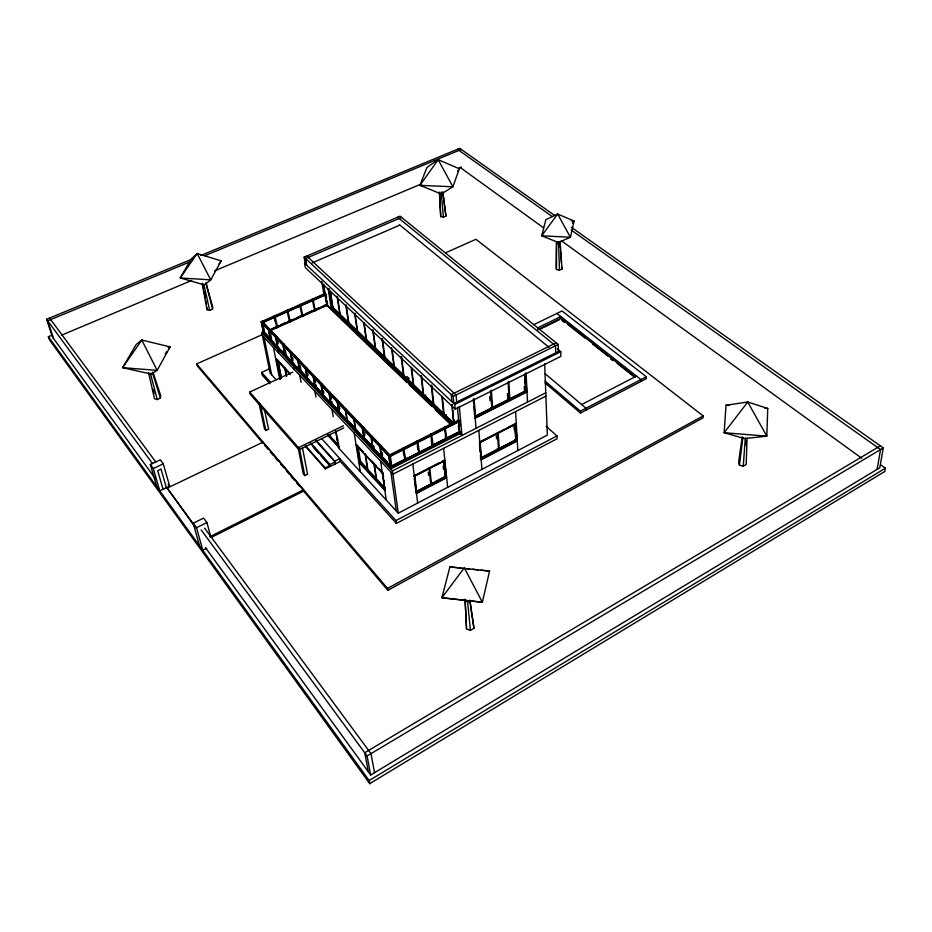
<?xml version="1.0" encoding="UTF-8"?>
<svg xmlns="http://www.w3.org/2000/svg" width="932" height="932" viewBox="0 0 932 932"><rect width="100%" height="100%" fill="white"/><g stroke="black" fill="none" stroke-linecap="round" stroke-linejoin="round"><path stroke-width="1.4" d="M556.497 269.523L556.532 242.53L558.14 241.784L559.992 242.18L560.249 243.322L562.054 268.975L559.48 270.187L556.497 269.523L556.101 267.659L556.532 242.53M640.913 381.479L640.948 379.592L556.882 313.455M533.687 324.685L562.054 310.95L646.33 376.784L646.284 378.672L580.45 413.062L545.127 382.97M744.54 438.588L724.152 432.728L726.016 405.28L747.744 401.995L767.735 408.461L766.815 436.164L745.938 438.436M747.08 438.215L746.171 464.52L743.258 466.186L739.449 465.161L738.563 462.47L742.175 437.003M746.089 445.007L746.287 440.789M445.484 252.875L475.926 239.291L703.171 415.94L703.066 417.851L387.84 590.317L302.341 489.638M743.258 466.186L745.309 437.854M212.543 309.144L212.764 307.199L205.937 282.827L212.543 309.144L209.653 310.391L206.997 309.692L202.326 284.353L203.98 284.784L205.786 284.015M206.997 309.692L207.242 307.746M739.449 465.161L742.932 437.225M148.596 372.707L154.444 398.71L157.252 399.56L160.421 398.139L160.77 395.855L152.988 372.264M877.094 469.367L880.554 449.562L571.223 230.041M571.269 227.222L883.28 447.931L879.796 467.736L370.68 775.005L205.436 547.585M880.682 464.812L885.4 468.214L884.817 471.464L369.748 783.661L49.349 339.621L48.382 336.708L52.402 335.019M489.568 571.083L482.357 602.247L441.885 597.75L449.935 566.889L489.568 571.083L481.075 570.186M439.962 193.437L419.924 185.34L426.938 167.422L438.203 159.687L459.348 168.762L452.894 186.796L441.29 193.984M221.187 260.855L210.737 279.856L204.434 284.901L180.237 277.969L191.165 259.096L197.176 253.527L221.187 260.855L218.787 264.292M165.185 353.985L166.828 351.62M168.471 349.255L170.125 346.902L141.792 340.04L136.212 344.409L122.616 367.686L151.194 374.047L157.135 370.365L170.125 346.902L167.294 346.692M457.705 171.057L459.348 168.762M572.446 223.307L574.1 221.047L557.616 214.022L545.837 219.672L541.713 235.784L558.373 242.506L570.407 237.264L574.1 221.047L571.269 220.907M369.748 783.661L369.154 780.55L885.4 468.214M370.68 775.005L367.08 755.957L883.28 447.931M880.344 445.857L364.738 752.753L368.361 771.812M465.033 599.113L466.548 629.018L470.415 630.358L473.945 628.331L469.868 600.068M466.548 629.018L465.219 601.187L467.643 602.002L469.868 600.744L473.945 628.331M387.84 590.317L387.549 588.418L703.171 415.94M339.994 461.095L396.391 523.411L557.056 438.751L556.975 435.896L546.105 426.262M396.391 523.411L395.995 520.569L556.975 435.896M335.625 430.84L338.526 447.873L398.29 513.194L547.34 435.093L544.684 363.876M415.73 491.805L445.158 476.508M480.376 458.195L515.745 439.811L515.105 428.708M415.87 491.956L433.788 482.648M436.351 481.308L445.31 476.648L443.574 461.235M480.528 458.334L515.897 439.951L515.256 428.848M416.033 492.445L446.242 476.73M480.737 458.789L516.841 440.009M416.115 493.086L446.312 477.37L444.517 460.07L441.966 461.375M416.476 493.471L446.673 477.755M481.168 459.791L517.272 440.999M580.45 413.062L580.415 411.163L646.33 376.784M581.65 404.546L636.474 376.062M413.959 475.786L439.415 462.691M479.398 442.118L504.573 429.174M507.09 427.881L515.897 423.349L516.876 440.65L480.796 459.429L480.446 455.096M414.321 476.17L444.89 460.443M479.782 442.49L516.293 423.699M414.041 476.45L444.576 460.723M479.456 442.782L515.944 424.002M545.884 396.135L392.908 474.213L262.475 335.741M390.834 466.373L407.645 457.833M433.52 444.704L458.09 432.238M459.569 431.761L390.683 466.827L263.756 332.689L264.478 332.363M459.732 431.865L391.137 466.699L390.601 464.066M391.393 467.445L459.895 432.064L460.117 433.601L390.939 468.761L263.372 333.062L390.823 467.864L460.408 432.518M398.29 513.194L392.454 470.87L545.768 392.791M475.856 416.091L525.613 390.951L475.693 415.94M474.784 417.152L526.592 390.974M474.842 417.827L526.627 391.65L525.718 373.068M475.227 418.2L527.023 391.999M382.493 457.216L381.444 457.752L379.743 445.962L380.804 445.438M382.97 457.728L381.922 458.253L380.233 446.475L381.281 445.95L381.666 448.56M388.982 455.643L390.042 455.119L390.159 455.911M389.564 456.109L402.344 449.655M404.907 448.374L418.969 441.279M433.031 434.195L439.426 430.968M449.655 425.819L458.614 421.311M206.578 548.365L202.745 550.299L196.547 527.698L193.25 523.202L203.619 518.087L206.939 522.549L210.83 537.17M389.692 456.237L430.607 435.617M433.17 434.324L443.399 429.174M445.962 427.881L458.742 421.439M459.022 421.695L458.264 420.25L459.022 421.695L389.949 456.517L369.06 433.823M209.828 536.727L303.354 489.882L262.847 442.234L167.201 488.123L195.615 527.768M366.369 467.829L360.696 461.328M211.459 537.321L303.599 491.129L303.354 489.882M455.247 409.125L454.804 404.43L304.578 263.197L305.335 267.624L455.247 409.125L560.889 356.362L560.761 351.679L557.394 348.929M446.23 414.6L444.238 415.59L442.339 396.822M335.334 463.903L334.844 461.095L339.807 458.626L340.285 461.433L325.361 468.866L305.475 446.405M320.853 455.725L330.359 466.373L330.021 464.509L335.007 462.027L315.913 440.813M325.361 468.866L325.198 467.922L330.184 465.441L310.216 443.084M454.804 404.43L560.761 351.679M365.519 439.298L364.482 439.811L362.688 428.091L363.736 427.578M371.961 436.188L370.913 436.7L372.66 448.455M558.198 344.444L558.408 351.515L453.837 403.521L453.173 396.415L558.198 344.444L400.061 216.166L304.158 257.197L305.3 263.873M372.439 436.689L371.39 437.201L373.126 448.956L374.163 448.432L373.779 445.822M196.547 527.698L206.939 522.549M298.042 447.267L303.25 473.84L304.787 475.623L307.56 474.248L302.422 447.663M556.171 342.79L451.239 394.62L451.915 401.715M365.053 438.809L364.016 439.322L362.222 427.602L363.259 427.089M425.761 395.017L423.792 395.983L421.532 375.911M356.548 429.827L355.523 430.328L353.671 418.643L354.708 418.142M357.003 430.304L355.977 430.817L354.137 419.132L355.174 418.619L355.581 421.217M538.976 329.683L559.596 319.641M292.858 372.066L249.683 392.034L298.508 447.616L343.43 425.738M249.683 392.034L250.149 394.166L298.927 449.783L343.78 427.905M537.589 327.854L560.819 316.565L560.878 318.406L537.659 329.695M348.184 420.996L347.158 421.497L345.271 409.835L346.308 409.346M348.638 421.474L347.613 421.963L345.725 410.313L346.751 409.812L347.17 412.41M339.959 412.305L338.945 412.794L337.011 401.179L338.036 400.69M340.401 412.771L339.376 413.26L337.454 401.645L338.479 401.156M169.636 486.155L159.791 490.873L153.279 468.551L150.32 464.497L160.292 459.814L163.286 463.833L169.636 486.155L168.144 484.127M258.875 402.671L264.502 428.895L265.911 430.526L268.602 429.244L264.502 409.917M331.862 403.766L330.848 404.243L328.88 392.663L329.893 392.174M323.905 395.354L322.891 395.832L320.876 384.275L321.889 383.798M330.336 392.64L329.311 393.118L331.291 404.709L332.305 404.22L331.862 401.645M324.324 395.809L323.322 396.286L321.307 384.73L322.321 384.252L322.996 388.108M316.03 384.963L316.484 387.526L315.482 387.992L313.432 376.47L314.445 376.004L315.575 382.4M153.279 468.551L163.286 463.833M314.014 375.561L313.012 376.027L315.063 387.549L316.484 387.526M308.352 378.928L307.35 379.394L305.265 367.919L306.267 367.453M308.76 379.371L307.77 379.837L305.684 368.35L306.686 367.884L307.141 370.435M300.756 370.913L299.766 371.379L297.646 359.927L298.636 359.472M556.788 243.66L560.249 243.322M269.965 383.739L262.183 375.153L261.612 372.416L269.523 368.792M293.289 363.026L292.298 363.48L290.143 352.063L291.134 351.609M293.685 363.445L292.706 363.899L290.539 352.482L291.53 352.04L292.077 354.882M285.926 355.255L284.947 355.698L282.757 344.327L283.736 343.873M276.454 336.266L275.476 336.697L277.701 348.044M271.55 340.063L270.571 340.506L268.323 329.194L269.29 328.763M271.923 340.471L270.956 340.914L268.707 329.602L269.674 329.171L271.643 339.062M269.313 330.138L327.109 304.519L325.385 294.465M264.513 332.642L263.558 333.073L261.263 321.808L262.23 321.377L390.298 455.375L391.871 467.34M269.546 330.382L327.225 304.589L327.33 305.183M263.861 333.225L264.583 332.899M263.931 333.47L264.898 333.05M270.967 330.336L327.749 305.09L326.852 304.275L324.231 305.44M262.871 443.166L197.106 365.717L196.652 363.923L262.836 334.39M330.254 291.634L332.747 307.21L330.464 291.541M333.178 307.082L331.244 307.944L452.882 424.712M276.256 379.802L270.094 373.068L261.834 332.549L264.49 331.373M273.099 328.239L275.721 327.062M280.963 324.732L284.901 322.973M288.838 321.225L292.764 319.466M298.007 317.136L301.945 315.377M305.882 313.63L312.43 310.705M315.051 309.541L318.989 307.781M389.448 455.923L391.079 467.736L263.605 332.957L261.321 321.691L325.396 293.359L325.92 293.86L261.834 322.286M261.449 322.006L262.428 321.575L263.977 328.938M261.647 322.204L262.614 321.773L262.055 321.365M263.36 321.913L273.915 317.241M276.559 316.076L324.056 295.048M325.489 294.57L261.612 322.763L389.098 456.435M262.346 322.81L325.699 294.768L325.047 293.51M439.426 192.085L440.731 216.597L443.422 217.168L445.927 216.084L442.782 191.759M312.057 262.952L399.712 225.206M401.61 217.424L305.614 258.548L306.756 265.236M61.582 335.159L191.689 280.474M214.5 270.897L421.054 184.093M458.614 168.308L461.293 167.178M190.058 261.834L47.718 320.818L53.543 338.537M204.83 255.718L461.305 149.435M155.423 478.757L52.425 337L46.6 319.292L192.808 258.793M200.858 255.461L459.744 148.339L554.657 215.478M726.016 405.28L728.894 405.502M764.857 408.251L767.735 408.461M449.935 566.889L461.258 568.089M465.511 568.543L469.751 568.986M472.582 569.289L478.244 569.883M457.449 149.295L552.257 216.574M459.989 167.317L543.647 227.897M561.32 240.701L861.785 458.276M560.342 317.987L635.24 377.006M562.019 319.909L564.268 321.68M567.658 324.348L585.692 338.572M592.461 343.908L608.235 356.362M610.495 358.133L612.755 359.915M617.264 363.468L634.168 376.808M562.031 320.515L564.291 322.297M610.495 358.762L612.743 360.533M397.591 217.226L555.507 345.772L555.728 352.844M399.478 224.775L548.983 347.321M545.034 373.639L586.03 408.239L586.053 410.138M545.057 381.106L580.415 411.163M490.535 407.925L491.933 409.195L490.605 390.59M514.79 439.753L516.165 441.011L515.175 423.722M306.779 256.067L456.051 394.993L456.715 402.088M304.158 257.197L453.173 396.415M497.222 448.886L498.585 450.168L497.397 432.867M325.221 294.174L324.697 293.662L327.05 305.405M457.88 420.448L458.567 421.089L459.651 432.902L458.975 432.25M407.063 376.551L409.16 378.555M332.747 307.21L412.224 383.343M414.309 385.347L422.685 393.362M424.771 395.366L453.01 422.406M331.664 307.071L453.383 423.757M452.393 423.419L331.769 307.711L328.891 289.759M459.895 432.064L459.383 431.574L459.942 432.623M326.876 304.741L451.647 424.643M327.015 305.591L341.683 319.699M342.067 320.154L360.917 338.281M361.593 338.852L366.835 343.896M367.196 344.327L407.004 382.609M409.101 384.625L431.819 406.387M435.291 409.812L451.006 424.922M312.931 298.869L315.365 310.624L314.841 310.111M445.077 426.891L446.952 439.356M312.22 299.184L314.667 310.938L314.142 310.426M300.36 304.426L302.877 316.193L302.364 315.668M431.4 433.788L433.368 446.253L432.693 445.589M299.65 304.741L302.178 316.507L301.653 315.983M430.619 434.172L432.599 446.649L431.924 445.985M287.685 310.03L290.295 321.808L289.782 321.284M417.583 440.743L419.656 453.22M416.802 441.127L418.887 453.616L418.223 452.94M289.071 321.598L289.584 322.123L286.974 310.344L287.499 313.164M274.917 315.668L277.62 327.458L277.107 326.934M403.649 447.756L405.828 460.245L405.175 459.569M274.194 315.995L276.897 327.784L276.396 327.26M402.857 448.152L405.047 460.641L404.383 459.965M389.588 454.839L390.24 455.527M265.597 325.489L287.697 348.626M291.704 352.832L302.76 364.4M304.764 366.509L310.799 372.812M312.803 374.92L325.862 388.597M330.883 393.852L349.978 413.831M352.983 416.988L365.041 429.617M272.237 333.027L277.258 338.281M297.343 359.333L301.351 363.538M312.406 375.107L316.426 379.312M322.449 385.627L324.452 387.735M335.497 399.304L339.516 403.509M352.576 417.187L355.593 420.344M361.616 426.658L363.62 428.767M374.664 440.335L378.683 444.552M261.321 321.691L389.518 456.226M265.48 333.423L270.478 338.7M282.478 351.364L288.477 357.702M297.471 367.196L306.477 376.703M313.478 384.089L322.472 393.595M330.476 402.042L337.477 409.428M348.475 421.043L354.475 427.369M365.472 438.984L371.472 445.321M380.466 454.816L387.467 462.214M278.68 347.601L278.097 348.452L275.872 337.116L276.851 336.673L278.237 343.757M265.212 333.54L271.212 339.877M271.585 340.285L273.577 342.405M281.208 350.432L290.574 360.346M297.203 367.325L306.57 377.239M313.199 384.217L323.194 394.784M330.196 402.17L339.19 411.676M348.195 421.171L354.183 427.508M363.189 437.015L371.553 445.869M379.184 453.907L387.549 462.761M263.931 332.328L391.323 466.885M261.834 332.549L392.454 470.87M277.235 359.775L288.908 372.276M363.492 452.125L356.688 444.832L359.403 461.957L385.429 490.197L385.021 487.32M371.274 460.455L376.144 465.662M379.056 468.784L382.947 472.943M276.385 359.368L286.112 369.783M356.793 445.484L362.63 451.729M365.542 454.863L383.04 473.596M275.721 358.983L290.306 374.606M356.117 445.123L382.365 473.246M368.338 469.961L375.235 477.429M377.204 479.561L384.089 487.017M359.298 461.328L385.347 489.556M358.832 462.237L384.858 490.488M330.045 436.106L337.757 444.517M330.476 437.05L337.955 445.193M327.773 434.743L338.968 446.976M327.878 435.361L339.085 447.593M261.612 372.416L270.373 382.085M321.61 438.553L395.995 520.569M315.738 439.881L334.844 461.095M310.997 443.213L330.021 464.509M313.245 447.209L318.954 453.593M305.3 445.484L325.198 467.922M196.652 363.923L387.549 588.418M264.758 445.38L267.822 449.003M270.385 452.02L273.472 455.655M275.091 457.554L278.179 461.2M280.73 464.194L283.829 467.852M286.357 470.835L289.176 474.155M291.064 476.368L294.186 480.038M296.702 482.997L299.522 486.318M49.571 318.068L155.83 462.062M204.632 528.176L370.994 753.627L374.536 772.675M46.6 319.292L152.522 463.612M201.172 529.9L367.08 755.957M167.201 488.123L194.427 525.368M48.382 336.708L369.154 780.55M152.324 372.346L160.421 398.139M150.32 464.497L156.856 486.795M163.088 489.3L157.694 470.66L161.015 469.087L166.362 487.727M193.25 523.202L199.483 545.779M150.343 373.219L157.252 399.56M153.139 389.46L154.141 393.642M203.98 284.784L209.653 310.391M561.647 267.111L562.054 268.975M262.847 442.234L263.115 443.457M260.296 404.29L265.911 430.526M264.047 337.407L271.643 374.757M262.043 322.495L264.408 333.26L261.682 321.528L264.117 333.493M277.864 360.171L281.464 378.404M277.643 360.276L281.254 378.497M276.653 359.146L280.427 378.206M276.268 358.738L280.322 379.149M273.414 347.345L279.763 379.289M277.934 349.605L278.563 352.82M285.052 368.14L286.648 376.342M284.924 369.095L286.252 375.922M274.754 318.814L275.301 321.622M299.591 449.038L304.787 475.623M298.508 447.616L298.927 449.783M202.489 283.165L203.537 288.629M204.073 291.355L205.39 298.182M205.914 300.92L206.45 303.646M284.679 347.135L284.132 344.292L283.153 344.735L285.343 356.117L286.322 355.675L285.227 349.978M292.613 357.737L293.149 360.591M293.778 366.381L294.384 369.608M299.778 375.34L301.083 382.353M299.58 362.758L299.044 359.903L298.054 360.358L300.174 371.81L301.164 371.344L300.104 365.624M307.607 372.986L308.073 375.538M314.923 391.417L315.936 397.067M330.079 434.3L330.825 438.576M329.905 435.267L330.406 438.122M323.439 390.671L323.882 393.234M332.002 409.556L333.213 416.651M330.988 396.496L331.431 399.071M337.384 437.609L337.862 440.463M338.351 443.317L338.84 446.172M336.231 432.856L338.654 447.127M339.33 406.317L339.761 408.903M321.738 281.324L323.835 294.186M326.153 295.269L326.608 298.077M327.062 300.885L327.516 303.692M323.625 284.318L327.12 305.778M329.078 288.757L332.165 308.096M328.134 288.57L331.582 310.076M354.218 433.124L360.335 471.709M358.296 447.698L360.463 461.433M357.142 445.321L359.845 462.447M337.419 296.621L340.448 316.03M337.011 296.236L340.04 315.645M365.519 454.292L368.163 471.464M365.064 453.802L367.709 470.963M346.11 304.811L349.069 324.301M345.912 305.812L348.65 323.905M364.529 432.786L364.925 435.384M374.28 463.67L376.843 480.877M373.814 463.169L376.377 480.376M354.964 313.152L357.841 332.724M354.743 314.154L357.422 332.316M380.617 461.154L386.232 500.018M382.225 452.486L382.598 455.107M383.157 474.388L383.565 477.254M383.984 480.131L384.392 483.009M382.47 472.442L384.963 489.684M364.167 323.043L366.765 341.287M363.736 322.635L366.334 340.867M373.126 330.278L375.852 350.001M372.695 329.87L375.41 349.582M390.089 458.73L390.461 461.352M389.739 457.414L390.415 461.468M390.939 468.761L389.238 455.911L459.325 420.716L458.637 420.064L388.737 455.387L390.38 467.2M388.795 455.235L390.426 467.048M390.881 472.046L396.298 511.016M382.458 339.073L385.091 358.867M382.015 338.654L384.648 358.436M442.886 192.726L445.927 216.084M403.37 452.09L403.707 454.711M392.151 349.453L394.504 367.895M391.51 347.601L394.061 367.464M412.818 464.054L417.664 503.035M414.321 478.675L415.928 491.653M401.645 357.154L404.092 377.087M401.179 356.711L403.638 376.645M414.728 475.39L416.872 492.69M417.431 446.381L417.746 449.003M411.664 367.872L413.855 386.454M411.198 367.429L413.389 385.999M428.93 468.085L430.91 485.386M428.266 472.501L428.603 475.39M421.054 375.456L423.314 395.529M429.699 467.689L431.656 485.001M431.341 440.731L431.784 444.669M431.772 385.557L433.916 405.7M431.271 385.091L433.427 405.234M443.76 460.455L445.554 477.767M443.178 466.338L443.481 469.215M443.632 448.315L447.663 487.32M441.838 396.345L443.737 415.113M444.715 431.213L444.308 427.275L446.183 439.741L445.24 436.456M467.643 602.002L470.415 630.358M451.938 404.814L453.733 423.617M453.115 410.954L453.395 413.843M453.942 419.645L454.362 423.99M452.055 404.674L453.849 423.501M457.437 407.354L459.837 433.427L461.969 435.477L459.325 406.48M458.369 425.691L458.73 429.629M441.139 192.015L443.422 217.168M459.441 422.021L459.802 425.959M474.073 398.838L475.588 417.454M473.689 399.315L476.054 428.301M473.316 399.222L473.666 403.521M473.899 406.375L474.609 414.973M480.143 441.745L481.518 459.045M478.815 430.363L481.937 469.367M479.514 443.562L480.213 452.218M491.362 390.217L492.678 408.822M489.719 396.473L490.022 400.772M496.325 435.908L496.523 438.797M498.131 432.495L499.307 449.795M559.992 242.18L560.365 247.726M560.633 251.873L561.367 262.952M507.439 393.49L507.789 399.211M508.825 381.503L509.932 400.096M508.08 381.864L509.198 400.469M513.963 425.342L514.208 429.664M515.606 411.583L517.808 450.564M439.531 193.052L440.731 216.597M526.102 373.15L527.512 402.088M525.054 374.862L525.893 392.023M524.786 374.315L525.205 382.633M524.634 374.175L525.182 385.265M524.262 386.5L524.483 390.788M558.641 244.056L559.48 270.187M197.176 253.527L180.237 277.969L210.737 279.856L197.176 253.527M141.792 340.04L122.616 367.686L157.135 370.365L141.792 340.04M438.203 159.687L419.924 185.34L452.894 186.796L438.203 159.687M557.616 214.022L541.713 235.784L570.407 237.264L557.616 214.022M464.311 567.833L441.885 597.75L482.357 602.247L464.311 567.833M747.744 401.995L724.152 432.728L766.815 436.164L747.744 401.995"/></g></svg>
